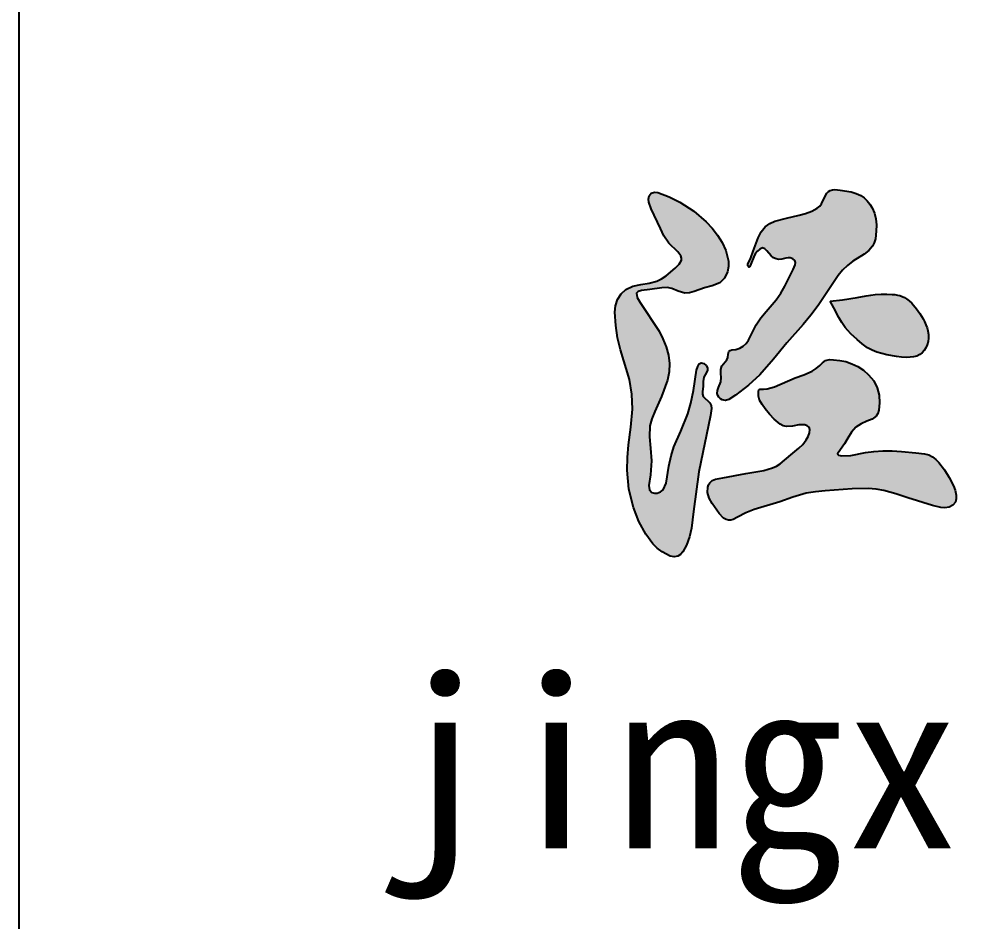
# Model space of a CAD drawing. Extents: x 8254 to 366479, y -216343 to -120021.
# Drawn here: x 163685 to 164856, y -148979 to -147871 of the extents above; entities that cross this region are included whole.
import ezdxf

# ---------------------------------------------------------------- set-up
doc = ezdxf.new("R2010")
doc.units = 0
doc.header["$LTSCALE"] = 500
doc.header["$MEASUREMENT"] = 0
doc.layers.get('0').update_dxf_attribs({"linetype": 'CONTINUOUS'})
doc.layers.add('PUB_TITLE', color=4, linetype='CONTINUOUS')
doc.styles.add('宋体', font='SimSun.ttf', dxfattribs={"width": 0.8})

msp = doc.modelspace()

# ---------------------------------------------------------------- hatches: boundary and pattern name
h = msp.add_hatch(color=7)
h.paths.add_polyline_path([(164736.745, -148131.362), (164736.768, -148123.885), (164736.046, -148116.566), (164734.389, -148109.506), (164731.609, -148102.803), (164728.917, -148098.393), (164725.666, -148094.345), (164721.941, -148090.795), (164717.824, -148087.882), (164712.032, -148085.17), (164705.805, -148083.393), (164692.376, -148081.195), (164686.016, -148080.502), (164683.016, -148080.673), (164680.265, -148081.49), (164677.995, -148082.975), (164676.029, -148085.039), (164673.026, -148090.178), (164669.58, -148098.212), (164667.288, -148100.962), (164664.369, -148103.257), (164657.519, -148106.82), (164649.848, -148109.694), (164642.185, -148111.895), (164626.505, -148115.428), (164612.38, -148119.279), (164605.919, -148122.265), (164600.35, -148126.404), (164595.51, -148132.534), (164591.823, -148139.631), (164585.764, -148155.999), (164582.83, -148164.095), (164579.258, -148171.917), (164579.214, -148174.145), (164580.252, -148175.754), (164581.603, -148174.827), (164582.855, -148172.24), (164586.448, -148163.071), (164588.266, -148159.53), (164590.896, -148156.172), (164593.952, -148153.512), (164597.214, -148152.155), (164599.949, -148153.035), (164602.421, -148155.529), (164607.552, -148161.91), (164610.543, -148164.174), (164613.837, -148165.568), (164617.291, -148166.137), (164620.761, -148165.927), (164625.889, -148164.624), (164628.46, -148164.143), (164631.1, -148164.206), (164634.441, -148165.413), (164636.843, -148167.649), (164637.483, -148170.033), (164637.065, -148172.732), (164634.545, -148178.552), (164624.506, -148198.883), (164619.52, -148207.746), (164613.869, -148215.964), (164601.411, -148230.255), (164595.097, -148237.88), (164589.468, -148246.4), (164579.9, -148265.281), (164577.018, -148269.335), (164573.6, -148272.72), (164569.476, -148275.236), (164564.477, -148276.682), (164559.441, -148277.282), (164557.325, -148277.859), (164555.862, -148278.977), (164555.075, -148282.369), (164554.713, -148286.437), (164553.381, -148289.395), (164551.307, -148291.928), (164547.247, -148296.767), (164546.064, -148301.142), (164546.175, -148306.06), (164546.535, -148311.21), (164546.097, -148316.278), (164543.058, -148323.532), (164541.729, -148327.05), (164541.503, -148330.625), (164542.282, -148333.089), (164543.72, -148335.399), (164545.628, -148337.33), (164547.821, -148338.659), (164551.732, -148339.193), (164555.795, -148338.015), (164563.902, -148332.92), (164580.067, -148320.373), (164593.768, -148307.67), (164610.51, -148288.686), (164627.079, -148268.648), (164646.869, -148246.148), (164656.488, -148234.741), (164665.56, -148222.739), (164684.858, -148193.148), (164689.97, -148186.097), (164695.455, -148179.491), (164701.442, -148173.482), (164708.061, -148168.223), (164721.845, -148159.615), (164727.584, -148155.197), (164732.183, -148149.859), (164734.264, -148145.679), (164735.607, -148141.11)])
h.paths.add_polyline_path([(164799.916, -148254.017), (164798.919, -148250.091), (164797.591, -148246.273), (164795.978, -148242.569), (164794.128, -148238.984), (164790.228, -148232.669), (164785.834, -148226.649), (164780.224, -148220.062), (164777.099, -148217.105), (164773.682, -148214.507), (164771.153, -148212.986), (164768.49, -148211.697), (164765.722, -148210.656), (164762.88, -148209.882), (164759.644, -148209.331), (164756.369, -148209.046), (164749.764, -148208.918), (164742.605, -148208.957), (164735.49, -148209.303), (164729.874, -148209.954), (164724.281, -148210.866), (164713.114, -148212.965), (164695.368, -148215.663), (164680.322, -148217.398), (164684.566, -148225.685), (164690.932, -148237.442), (164694.49, -148243.662), (164698.454, -148249.584), (164701.768, -148253.575), (164705.384, -148257.323), (164713.114, -148264.424), (164719.38, -148269.854), (164722.635, -148272.368), (164726.038, -148274.639), (164731.593, -148277.527), (164737.486, -148279.803), (164743.585, -148281.616), (164749.764, -148283.119), (164761.676, -148285.403), (164767.71, -148286.104), (164773.875, -148286.396), (164778.201, -148286.29), (164782.472, -148285.786), (164786.544, -148284.719), (164790.271, -148282.926), (164793.157, -148280.664), (164795.624, -148277.856), (164797.633, -148274.644), (164799.144, -148271.17), (164800.246, -148266.951), (164800.692, -148262.64), (164800.557, -148258.305)])
h.paths.add_polyline_path([(164512.342, -148475.357), (164519.093, -148426.643), (164533.344, -148357.694), (164534.584, -148349.146), (164534.196, -148345.272), (164532.594, -148341.955), (164524.344, -148334.461), (164523.504, -148331.689), (164523.531, -148328.522), (164524.344, -148321.72), (164524.299, -148315.947), (164525.094, -148310.479), (164528.241, -148304.797), (164529.492, -148302.006), (164529.594, -148299.237), (164527.826, -148296.222), (164525.094, -148293.991), (164521.969, -148293.168), (164519.511, -148294.505), (164517.606, -148297.628), (164516.137, -148302.163), (164512.342, -148326.966), (164509.339, -148342.734), (164505.572, -148355.799), (164496.846, -148376.856), (164488.367, -148396.201), (164484.909, -148407.126), (164482.339, -148419.898), (164478.943, -148440.822), (164475.071, -148448.864), (164472.046, -148451.486), (164468.088, -148452.874), (164464.548, -148452.966), (164461.337, -148452.125), (164458.443, -148448.779), (164457.874, -148443.539), (164459.837, -148430.39), (164460.888, -148413.178), (164459.691, -148397.963), (164458.38, -148383.973), (164459.087, -148370.434), (164461.427, -148361.612), (164464.947, -148352.667), (164473.339, -148334.461), (164480.636, -148314.461), (164482.637, -148304.289), (164483.09, -148293.991), (164481.772, -148283.581), (164478.949, -148273.308), (164475.008, -148263.446), (164470.338, -148254.27), (164447.086, -148219.046), (164443.543, -148212.883), (164442.586, -148207.804), (164444.68, -148205.63), (164448.655, -148204.433), (164459.087, -148203.307), (164473.689, -148201.118), (164479.995, -148200.753), (164486.09, -148201.808), (164493.814, -148205.248), (164501.841, -148207.804), (164507.489, -148207.304), (164513.092, -148205.555), (164525.843, -148201.059), (164535.568, -148198.741), (164544.596, -148195.063), (164550.555, -148189.206), (164554.346, -148181.573), (164555.567, -148175.07), (164555.407, -148168.434), (164552.096, -148155.342), (164547.627, -148145.467), (164542.005, -148136.336), (164535.427, -148127.903), (164528.094, -148120.118), (164512.753, -148107.079), (164495.84, -148096.136), (164482.627, -148089.452), (164468.837, -148084.144), (164464.58, -148083.55), (164460.606, -148084.776), (164458.024, -148088.215), (164457.211, -148092.101), (164457.64, -148096.14), (164460.606, -148104.267), (164472.081, -148128.343), (164476.231, -148137.411), (164482.187, -148146.286), (164493.07, -148156.854), (164497.037, -148161.969), (164497.956, -148164.516), (164497.902, -148167.068), (164494.97, -148171.97), (164490.044, -148176.767), (164478.998, -148186.301), (164473.4, -148190.078), (164467.396, -148192.931), (164457.975, -148195.326), (164447.996, -148196.886), (164438.242, -148199.008), (164429.493, -148203.092), (164423.612, -148208.616), (164419.324, -148215.561), (164416.893, -148223.14), (164415.984, -148231.103), (164417.014, -148247.428), (164419.427, -148262.515), (164422.909, -148277.158), (164434.056, -148313.505), (164437.006, -148331.561), (164437.577, -148349.852), (164435.702, -148371.865), (164432.883, -148393.819), (164431.476, -148409.334), (164431.122, -148424.89), (164433.24, -148447.994), (164438.75, -148470.616), (164445.438, -148487.584), (164454.004, -148503.445), (164462.515, -148515.127), (164467.752, -148520.378), (164473.954, -148525.135), (164483.836, -148530.114), (164488.79, -148531.074), (164493.315, -148530.412), (164496.636, -148528.333), (164499.463, -148525.132), (164503.876, -148516.928), (164507.577, -148506.381), (164509.868, -148496.019)])
msp.add_hatch(color=7).paths.add_polyline_path([(164740.692, -148342.002), (164740.114, -148332.581), (164737.982, -148323.86), (164733.493, -148315.259), (164727.143, -148307.614), (164720.953, -148302.247), (164714.123, -148297.78), (164706.825, -148294.236), (164699.23, -148291.638), (164691.925, -148290.057), (164684.325, -148289.201), (164679.108, -148289.134), (164674.299, -148290.285), (164670.615, -148292.908), (164667.253, -148296.241), (164662.831, -148300.093), (164658.039, -148303.281), (164647.784, -148307.8), (164637.105, -148311.575), (164611.8, -148322.471), (164602.83, -148324.988), (164598.258, -148325.513), (164593.695, -148325.327), (164592.645, -148326.092), (164592.189, -148327.932), (164592.043, -148333.918), (164593.48, -148338.685), (164596.555, -148344.121), (164600.368, -148349.438), (164605.669, -148356.079), (164611.56, -148362.341), (164618.733, -148368.197), (164622.63, -148370.281), (164626.627, -148371.374), (164633.752, -148370.757), (164641.694, -148369.223), (164648.932, -148369.296), (164651.998, -148370.186), (164654.178, -148371.804), (164655.272, -148374.993), (164654.755, -148379.051), (164653.088, -148383.464), (164650.734, -148387.718), (164646.389, -148393.38), (164641.657, -148397.887), (164631.793, -148405.783), (164618.878, -148416.966), (164614.232, -148419.784), (164609.274, -148422.04), (164598.691, -148425.24), (164576.692, -148429.01), (164548.28, -148434.171), (164539.306, -148435.977), (164535.402, -148437.623), (164532.352, -148440.193), (164530.849, -148442.755), (164529.941, -148445.757), (164529.769, -148452.236), (164531.896, -148459.246), (164535.366, -148465.57), (164543.975, -148478.044), (164549.375, -148483.479), (164552.406, -148485.362), (164555.598, -148486.216), (164558.252, -148485.985), (164560.951, -148485.101), (164566.36, -148482.345), (164576.735, -148477.094), (164587.023, -148472.882), (164618.191, -148463.553), (164634.277, -148457.837), (164650.479, -148453.037), (164662.199, -148451.298), (164674.082, -148450.281), (164707.034, -148447.48), (164726.65, -148447.29), (164736.409, -148448.073), (164746.05, -148449.631), (164760.852, -148453.648), (164775.379, -148458.503), (164805.515, -148467.913), (164815.748, -148470.594), (164820.88, -148470.944), (164825.964, -148470.064), (164830.523, -148467.777), (164833.768, -148464.149), (164834.827, -148459.899), (164834.575, -148455.277), (164833.343, -148449.494), (164831.425, -148444.029), (164826.233, -148433.769), (164820.351, -148424.388), (164813.587, -148415.487), (164809.92, -148411.509), (164805.784, -148408.228), (164801.132, -148406.087), (164796.037, -148404.834), (164785.334, -148403.658), (164767.792, -148401.841), (164756.36, -148401.123), (164744.799, -148401.039), (164733.624, -148401.695), (164723.349, -148403.195), (164705.463, -148406.715), (164694.36, -148407.244), (164689.491, -148406.276), (164689.203, -148404.549), (164692.997, -148399.404), (164697.897, -148392.308), (164701.669, -148385.324), (164706.112, -148378.274), (164711.696, -148372.057), (164718.023, -148367.73), (164725.246, -148364.475), (164731.489, -148361.992), (164736.628, -148358.518), (164738.781, -148355.152), (164740.013, -148351.08)])

# ---------------------------------------------------------------- linework, layer by layer
at = {"color": 7}
for points in [[(164579.258, -148171.917), (164582.83, -148164.095), (164585.764, -148155.999), (164591.823, -148139.631), (164595.51, -148132.534), (164600.35, -148126.404), (164605.919, -148122.265), (164612.38, -148119.279), (164626.505, -148115.428), (164642.185, -148111.895), (164649.848, -148109.694), (164657.519, -148106.82), (164664.369, -148103.257), (164667.288, -148100.962), (164669.58, -148098.212), (164673.026, -148090.178), (164676.029, -148085.039), (164677.995, -148082.975), (164680.265, -148081.49), (164683.016, -148080.673), (164686.016, -148080.502), (164692.376, -148081.195), (164705.805, -148083.393), (164712.032, -148085.17), (164717.824, -148087.882), (164721.941, -148090.795), (164725.666, -148094.345), (164728.917, -148098.393), (164731.609, -148102.803), (164734.389, -148109.506), (164736.046, -148116.566), (164736.768, -148123.885), (164736.745, -148131.362), (164735.607, -148141.11), (164734.264, -148145.679), (164732.183, -148149.859), (164727.584, -148155.197), (164721.845, -148159.615), (164708.061, -148168.223), (164701.442, -148173.482), (164695.455, -148179.491), (164689.97, -148186.097), (164684.858, -148193.148), (164665.56, -148222.739), (164656.488, -148234.741), (164646.869, -148246.148), (164627.079, -148268.648), (164610.51, -148288.686), (164593.768, -148307.67), (164580.067, -148320.373), (164563.902, -148332.92), (164555.795, -148338.015), (164551.732, -148339.193), (164547.821, -148338.659), (164545.628, -148337.33), (164543.72, -148335.399), (164542.282, -148333.089), (164541.503, -148330.625), (164541.729, -148327.05), (164543.058, -148323.532), (164546.097, -148316.278), (164546.535, -148311.21), (164546.175, -148306.06), (164546.064, -148301.142), (164547.247, -148296.767), (164551.307, -148291.928), (164553.381, -148289.395), (164554.713, -148286.437), (164555.075, -148282.369), (164555.862, -148278.977), (164557.325, -148277.859), (164559.441, -148277.282), (164564.477, -148276.682), (164569.476, -148275.236), (164573.6, -148272.72), (164577.018, -148269.335), (164579.9, -148265.281), (164589.468, -148246.4), (164595.097, -148237.88), (164601.411, -148230.255), (164613.869, -148215.964), (164619.52, -148207.746), (164624.506, -148198.883), (164634.545, -148178.552), (164637.065, -148172.732), (164637.483, -148170.033), (164636.843, -148167.649), (164634.441, -148165.413), (164631.1, -148164.206), (164628.46, -148164.143), (164625.889, -148164.624), (164620.761, -148165.927), (164617.291, -148166.137), (164613.837, -148165.568), (164610.543, -148164.174), (164607.552, -148161.91), (164602.421, -148155.529), (164599.949, -148153.035), (164597.214, -148152.155), (164593.952, -148153.512), (164590.896, -148156.172), (164588.266, -148159.53), (164586.448, -148163.071), (164582.855, -148172.24), (164581.603, -148174.827), (164580.252, -148175.754), (164579.214, -148174.145)], [(164468.837, -148084.144), (164482.627, -148089.452), (164495.84, -148096.136), (164512.753, -148107.079), (164528.094, -148120.118), (164535.427, -148127.903), (164542.005, -148136.336), (164547.627, -148145.467), (164552.096, -148155.342), (164555.407, -148168.434), (164555.567, -148175.07), (164554.346, -148181.573), (164550.555, -148189.206), (164544.596, -148195.063), (164535.568, -148198.741), (164525.843, -148201.059), (164513.092, -148205.555), (164507.489, -148207.304), (164501.841, -148207.804), (164493.814, -148205.248), (164486.09, -148201.808), (164479.995, -148200.753), (164473.689, -148201.118), (164459.087, -148203.307), (164448.655, -148204.433), (164444.68, -148205.63), (164442.586, -148207.804), (164443.543, -148212.883), (164447.086, -148219.046), (164470.338, -148254.27), (164475.008, -148263.446), (164478.949, -148273.308), (164481.772, -148283.581), (164483.09, -148293.991), (164482.637, -148304.289), (164480.636, -148314.461), (164473.339, -148334.461), (164464.947, -148352.667), (164461.427, -148361.612), (164459.087, -148370.434), (164458.38, -148383.973), (164459.691, -148397.963), (164460.888, -148413.178), (164459.837, -148430.39), (164457.874, -148443.539), (164458.443, -148448.779), (164461.337, -148452.125), (164464.548, -148452.966), (164468.088, -148452.874), (164472.046, -148451.486), (164475.071, -148448.864), (164478.943, -148440.822), (164482.339, -148419.898), (164484.909, -148407.126), (164488.367, -148396.201), (164496.846, -148376.856), (164505.572, -148355.799), (164509.339, -148342.734), (164512.342, -148326.966), (164516.137, -148302.163), (164517.606, -148297.628), (164519.511, -148294.505), (164521.969, -148293.168), (164525.094, -148293.991), (164527.826, -148296.222), (164529.594, -148299.237), (164529.492, -148302.006), (164528.241, -148304.797), (164525.094, -148310.479), (164524.299, -148315.947), (164524.344, -148321.72), (164523.531, -148328.522), (164523.504, -148331.689), (164524.344, -148334.461), (164532.594, -148341.955), (164534.196, -148345.272), (164534.584, -148349.146), (164533.344, -148357.694), (164519.093, -148426.643), (164512.342, -148475.357), (164509.868, -148496.019), (164507.577, -148506.381), (164503.876, -148516.928), (164499.463, -148525.132), (164496.636, -148528.333), (164493.315, -148530.412), (164488.79, -148531.074), (164483.836, -148530.114), (164473.954, -148525.135), (164467.752, -148520.378), (164462.515, -148515.127), (164454.004, -148503.445), (164445.438, -148487.584), (164438.75, -148470.616), (164433.24, -148447.994), (164431.122, -148424.89), (164431.476, -148409.334), (164432.883, -148393.819), (164435.702, -148371.865), (164437.577, -148349.852), (164437.006, -148331.561), (164434.056, -148313.505), (164422.909, -148277.158), (164419.427, -148262.515), (164417.014, -148247.428), (164415.984, -148231.103), (164416.893, -148223.14), (164419.324, -148215.561), (164423.612, -148208.616), (164429.493, -148203.092), (164438.242, -148199.008), (164447.996, -148196.886), (164457.975, -148195.326), (164467.396, -148192.931), (164473.4, -148190.078), (164478.998, -148186.301), (164490.044, -148176.767), (164494.97, -148171.97), (164497.902, -148167.068), (164497.956, -148164.516), (164497.037, -148161.969), (164493.07, -148156.854), (164482.187, -148146.286), (164476.231, -148137.411), (164472.081, -148128.343), (164460.606, -148104.267), (164457.64, -148096.14), (164457.211, -148092.101), (164458.024, -148088.215), (164460.606, -148084.776), (164464.58, -148083.55)], [(164680.322, -148217.398), (164695.368, -148215.663), (164713.114, -148212.965), (164724.281, -148210.866), (164729.874, -148209.954), (164735.49, -148209.303), (164742.605, -148208.957), (164749.764, -148208.918), (164756.369, -148209.046), (164759.644, -148209.331), (164762.88, -148209.882), (164765.722, -148210.656), (164768.49, -148211.697), (164771.153, -148212.986), (164773.682, -148214.507), (164777.099, -148217.105), (164780.224, -148220.062), (164785.834, -148226.649), (164790.228, -148232.669), (164794.128, -148238.984), (164795.978, -148242.569), (164797.591, -148246.273), (164798.919, -148250.091), (164799.916, -148254.017), (164800.557, -148258.305), (164800.692, -148262.64), (164800.246, -148266.951), (164799.144, -148271.17), (164797.633, -148274.644), (164795.624, -148277.856), (164793.157, -148280.664), (164790.271, -148282.926), (164786.544, -148284.719), (164782.472, -148285.786), (164778.201, -148286.29), (164773.875, -148286.396), (164767.71, -148286.104), (164761.676, -148285.403), (164749.764, -148283.119), (164743.585, -148281.616), (164737.486, -148279.803), (164731.593, -148277.527), (164726.038, -148274.639), (164722.635, -148272.368), (164719.38, -148269.854), (164713.114, -148264.424), (164705.384, -148257.323), (164701.768, -148253.575), (164698.454, -148249.584), (164694.49, -148243.662), (164690.932, -148237.442), (164684.566, -148225.685)], [(164593.695, -148325.327), (164598.258, -148325.513), (164602.83, -148324.988), (164611.8, -148322.471), (164637.105, -148311.575), (164647.784, -148307.8), (164658.039, -148303.281), (164662.831, -148300.093), (164667.253, -148296.241), (164670.615, -148292.908), (164674.299, -148290.285), (164679.108, -148289.134), (164684.325, -148289.201), (164691.925, -148290.057), (164699.23, -148291.638), (164706.825, -148294.236), (164714.123, -148297.78), (164720.953, -148302.247), (164727.143, -148307.614), (164733.493, -148315.259), (164737.982, -148323.86), (164740.114, -148332.581), (164740.692, -148342.002), (164740.013, -148351.08), (164738.781, -148355.152), (164736.628, -148358.518), (164731.489, -148361.992), (164725.246, -148364.475), (164718.023, -148367.73), (164711.696, -148372.057), (164706.112, -148378.274), (164701.669, -148385.324), (164697.897, -148392.308), (164692.997, -148399.404), (164689.203, -148404.549), (164689.389, -148405.665), (164690.415, -148406.46), (164694.36, -148407.244), (164705.463, -148406.715), (164723.349, -148403.195), (164733.624, -148401.695), (164744.799, -148401.039), (164756.36, -148401.123), (164767.792, -148401.841), (164785.334, -148403.658), (164796.037, -148404.834), (164801.132, -148406.087), (164805.784, -148408.228), (164809.92, -148411.509), (164813.587, -148415.487), (164820.351, -148424.388), (164826.233, -148433.769), (164831.425, -148444.029), (164833.343, -148449.494), (164834.575, -148455.277), (164834.827, -148459.899), (164833.768, -148464.149), (164830.523, -148467.777), (164825.964, -148470.064), (164820.88, -148470.944), (164815.748, -148470.594), (164805.515, -148467.913), (164775.379, -148458.503), (164760.852, -148453.648), (164746.05, -148449.631), (164736.409, -148448.073), (164726.65, -148447.29), (164707.034, -148447.48), (164674.082, -148450.281), (164662.199, -148451.298), (164650.479, -148453.037), (164634.277, -148457.837), (164618.191, -148463.553), (164587.023, -148472.882), (164576.735, -148477.094), (164566.36, -148482.345), (164560.951, -148485.101), (164558.252, -148485.985), (164555.598, -148486.216), (164552.406, -148485.362), (164549.375, -148483.479), (164543.975, -148478.044), (164535.366, -148465.57), (164531.896, -148459.246), (164529.769, -148452.236), (164529.941, -148445.757), (164530.849, -148442.755), (164532.352, -148440.193), (164535.402, -148437.623), (164539.306, -148435.977), (164548.28, -148434.171), (164576.692, -148429.01), (164598.691, -148425.24), (164609.274, -148422.04), (164614.232, -148419.784), (164618.878, -148416.966), (164631.793, -148405.783), (164641.657, -148397.887), (164646.389, -148393.38), (164650.734, -148387.718), (164653.088, -148383.464), (164654.755, -148379.051), (164655.272, -148374.993), (164654.178, -148371.804), (164651.998, -148370.186), (164648.932, -148369.296), (164641.694, -148369.223), (164633.752, -148370.757), (164626.627, -148371.374), (164622.63, -148370.281), (164618.733, -148368.197), (164611.56, -148362.341), (164605.669, -148356.079), (164600.368, -148349.438), (164596.555, -148344.121), (164593.48, -148338.685), (164592.043, -148333.918), (164592.189, -148327.932), (164592.645, -148326.092)]]:
    msp.add_lwpolyline(points, close=True, dxfattribs=at)
at = {"layer": 'PUB_TITLE', "color": 7}
msp.add_line((163685.188, -177891.405), (163685.188, -137891.405), dxfattribs=at)

# ---------------------------------------------------------------- texts
at = {"color": 7, "style": '宋体'}
msp.add_text('jingxianguihuajianzhushejiyanjiuyuan', height=208.21259, dxfattribs=at).set_placement((164131.609, -148888.595))

doc.saveas('drawing.dxf')
